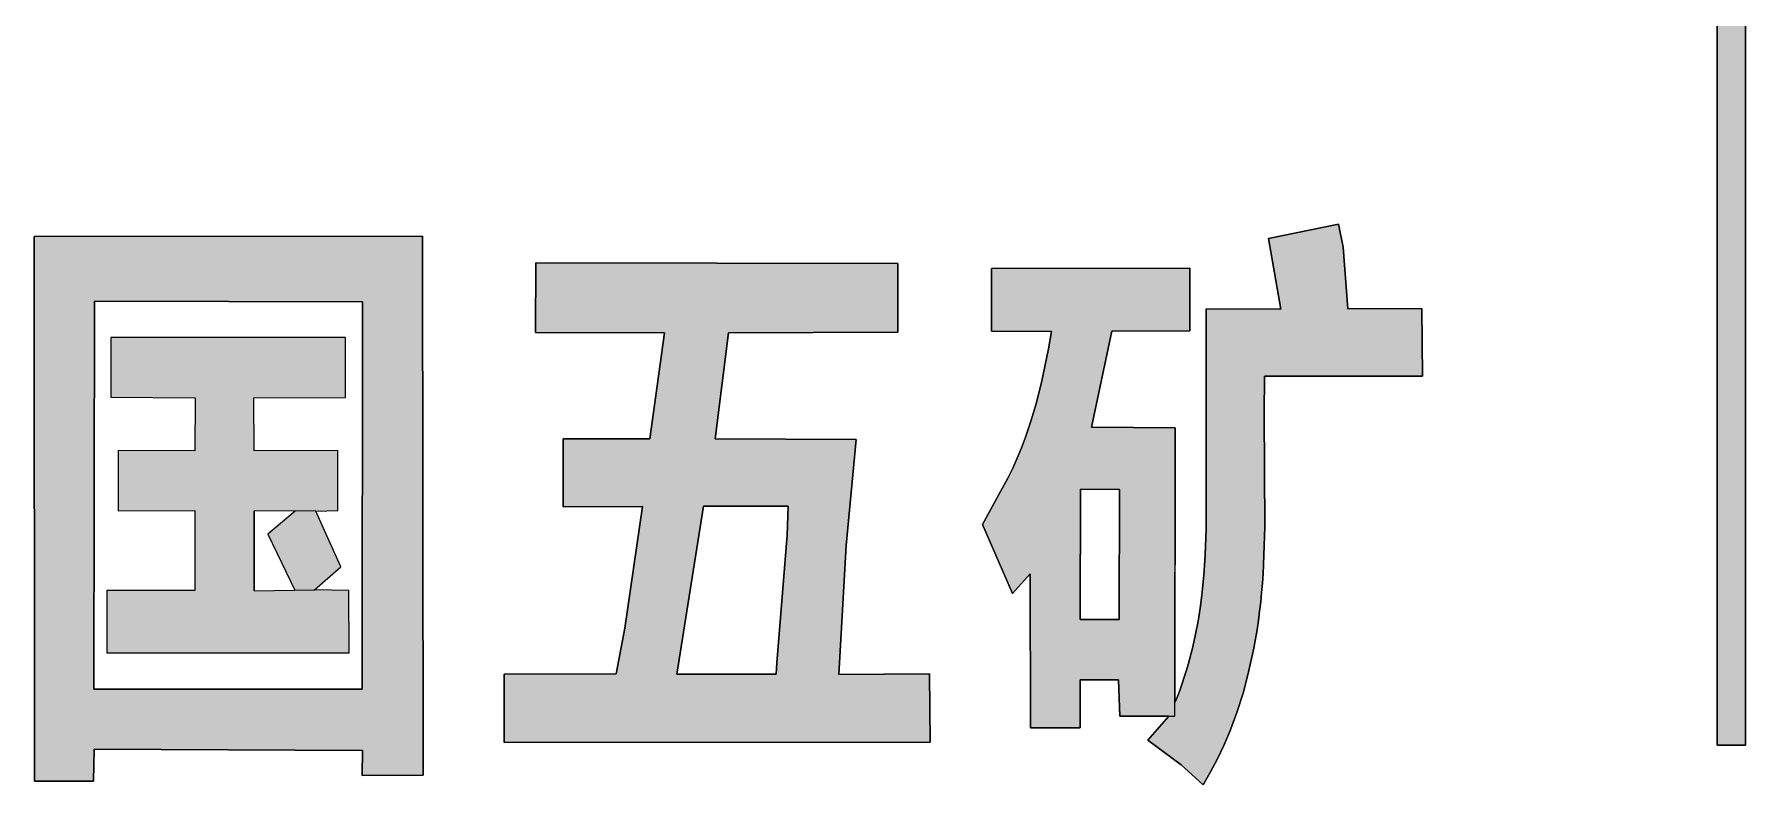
# Model space of a CAD drawing. Header units: millimetres. Extents: x 60 to 14975, y 125 to 10625.
# Drawn here: x 13866 to 14187.1, y 4800 to 4940.7 of the extents above; entities that cross this region are included whole.
import ezdxf

# ---------------------------------------------------------------- set-up
doc = ezdxf.new("R2010")
doc.units = ezdxf.units.MM
doc.linetypes.add('XKITLINE00', pattern=[0])
doc.layers.add('OtherObjectType', color=1, linetype='Continuous', lineweight=0)

# ---------------------------------------------------------------- blocks, each defined once
blk = doc.blocks.new('*A5')
at = {"layer": 'OtherObjectType'}
for points in [[(14187.03, 4807.39), (14181.73, 4807.4), (14181.69, 5140.33), (14187.08, 5140.33)], [(14062.22, 4831), (14069.56, 4830.95), (14069.57, 4855.34), (14082.78, 4896.83), (14082.81, 4885.08), (14068.15, 4885.03), (14064.32, 4867.04), (14080.03, 4866.89), (14079.99, 4812.85), (14069.67, 4812.86), (14069.43, 4819.69), (14062.24, 4819.64), (14062.23, 4810.68), (14052.91, 4810.7), (14052.85, 4839.56), (14049.53, 4835.85), (14043.88, 4848.81), (14047.64, 4855.64), (14048.63, 4857.47), (14049.55, 4859.34), (14050.41, 4861.25), (14051.21, 4863.19), (14051.96, 4865.16), (14052.98, 4868.17), (14053.9, 4871.24), (14054.96, 4875.4), (14056.27, 4881.74), (14056.82, 4884.94), (14045.6, 4885.03), (14045.57, 4896.79), (14082.78, 4896.83), (14126.3, 4889.28), (14112.41, 4889.2), (14111.53, 4900.78), (14110.66, 4905.08), (14097.56, 4902.42), (14099.85, 4889.16), (14085.87, 4889.19), (14085.87, 4850.48), (14085.85, 4848), (14085.68, 4843.02), (14085.43, 4839.29), (14085.05, 4835.57), (14084.72, 4833.11), (14084.33, 4830.66), (14083.88, 4828.23), (14083.35, 4825.83), (14082.74, 4823.45), (14082.41, 4822.28), (14082.06, 4821.11), (14081.69, 4819.95), (14081.3, 4818.8), (14080.88, 4817.66), (14080.45, 4816.53), (14079.99, 4815.41), (14079.99, 4812.85), (14078.85, 4812.85), (14074.89, 4808.33), (14081.14, 4803.73), (14085.28, 4800), (14086.68, 4802.39), (14087.98, 4804.85), (14089.18, 4807.38), (14090.28, 4809.98), (14091.61, 4813.53), (14092.77, 4817.17), (14093.76, 4820.88), (14094.79, 4825.59), (14095.11, 4827.33), (14095.4, 4829.06), (14095.65, 4830.8), (14095.88, 4832.54), (14096.08, 4834.29), (14096.25, 4836.04), (14096.39, 4837.79), (14096.52, 4839.55), (14096.62, 4841.3), (14096.76, 4844.82), (14096.85, 4848.35), (14096.73, 4869.56), (14096.8, 4876.61), (14126.41, 4876.61), (14126.3, 4889.28), (14082.78, 4896.83), (14069.57, 4855.34), (14062.28, 4855.42)], [(13877.19, 4817.94), (13927.51, 4817.92), (13927.57, 4890.52), (13865.99, 4902.76), (13938.85, 4902.84), (13938.96, 4801.8), (13927.49, 4801.74), (13927.58, 4806.41), (13877.21, 4806.64), (13877.14, 4800.69), (13866.01, 4800.7), (13865.99, 4902.76), (13927.57, 4890.52), (13877.3, 4890.68)], [(14007.27, 4846.78), (14007.42, 4852.24), (13991.52, 4852.2), (14020.22, 4864.71), (14018.31, 4844.82), (14016.91, 4820.66), (14033.96, 4820.8), (14034.07, 4807.97), (13954.16, 4807.95), (13954.18, 4820.73), (13975.16, 4820.77), (13976.79, 4829.37), (13980.13, 4852.18), (13965.24, 4852.13), (13965.2, 4864.83), (13981.47, 4864.82), (13984.23, 4884.72), (13960.03, 4884.76), (13960.07, 4897.86), (14027.99, 4897.69), (14028.01, 4884.82), (13996.24, 4884.71), (13993.74, 4864.82), (14020.22, 4864.71), (13991.52, 4852.2), (13986.57, 4820.7), (14005.2, 4820.7), (14005.32, 4822.88)], [(13896.17, 4872.51), (13880.35, 4872.65), (13880.37, 4883.82), (13924.37, 4883.87), (13924.4, 4872.58), (13907.22, 4872.53), (13907.28, 4862.58), (13922.92, 4862.64), (13922.96, 4851.39), (13918.8, 4851.3), (13907.24, 4851.34), (13907.26, 4836.38), (13918.6, 4836.51), (13925.03, 4836.42), (13925.05, 4824.71), (13879.59, 4824.75), (13879.62, 4836.42), (13896.14, 4836.43), (13896.12, 4851.39), (13881.73, 4851.37), (13881.76, 4862.63), (13896.12, 4862.59)], [(13914.85, 4836.47), (13909.79, 4846.99), (13914.95, 4851.31), (13918.8, 4851.3), (13923.51, 4840.85), (13918.6, 4836.51)]]:
    blk.add_hatch(color=7, dxfattribs=at).paths.add_polyline_path(points, flags=17)
at = {"layer": 'OtherObjectType', "color": 7, "linetype": 'XKITLINE00', "lineweight": 0}
for p, q in [((14181.69, 5140.33), (14181.73, 4807.4)), ((14181.73, 4807.4), (14181.69, 5140.33)), ((14187.03, 4807.39), (14187.08, 5140.33)), ((14187.08, 5140.33), (14187.03, 4807.39)), ((14097.56, 4902.42), (14110.66, 4905.08)), ((14110.66, 4905.08), (14097.56, 4902.42)), ((14110.66, 4905.08), (14111.53, 4900.78)), ((14111.53, 4900.78), (14110.66, 4905.08)), ((13938.85, 4902.84), (13865.99, 4902.76)), ((13865.99, 4902.76), (13938.85, 4902.84)), ((13865.99, 4902.76), (13866.01, 4800.7)), ((13866.01, 4800.7), (13865.99, 4902.76)), ((13938.96, 4801.8), (13938.85, 4902.84)), ((13938.85, 4902.84), (13938.96, 4801.8)), ((14099.85, 4889.16), (14097.56, 4902.42)), ((14097.56, 4902.42), (14099.85, 4889.16)), ((14111.53, 4900.78), (14112.41, 4889.2)), ((14112.41, 4889.2), (14111.53, 4900.78)), ((13960.07, 4897.86), (13960.03, 4884.76)), ((13960.03, 4884.76), (13960.07, 4897.86)), ((14027.99, 4897.69), (13960.07, 4897.86)), ((13960.07, 4897.86), (14027.99, 4897.69)), ((14028.01, 4884.82), (14027.99, 4897.69)), ((14027.99, 4897.69), (14028.01, 4884.82)), ((14045.57, 4896.79), (14082.78, 4896.83)), ((14082.78, 4896.83), (14045.57, 4896.79)), ((14045.6, 4885.03), (14045.57, 4896.79)), ((14045.57, 4896.79), (14045.6, 4885.03)), ((14082.78, 4896.83), (14082.81, 4885.08)), ((14082.81, 4885.08), (14082.78, 4896.83)), ((13877.19, 4817.94), (13877.3, 4890.68)), ((13877.3, 4890.68), (13877.19, 4817.94)), ((13877.3, 4890.68), (13927.57, 4890.52)), ((13927.57, 4890.52), (13877.3, 4890.68)), ((13927.57, 4890.52), (13927.51, 4817.92)), ((13927.51, 4817.92), (13927.57, 4890.52)), ((14085.87, 4850.48), (14085.87, 4889.19)), ((14085.87, 4889.19), (14099.85, 4889.16)), ((14099.85, 4889.16), (14085.87, 4889.19)), ((14085.87, 4889.19), (14085.87, 4850.48)), ((14112.41, 4889.2), (14126.3, 4889.28)), ((14126.3, 4889.28), (14112.41, 4889.2)), ((14126.3, 4889.28), (14126.41, 4876.61)), ((14126.41, 4876.61), (14126.3, 4889.28)), ((13880.37, 4883.82), (13880.35, 4872.65)), ((13924.37, 4883.87), (13880.37, 4883.82)), ((13924.4, 4872.58), (13924.37, 4883.87)), ((13960.03, 4884.76), (13984.23, 4884.72)), ((13984.23, 4884.72), (13960.03, 4884.76)), ((13984.23, 4884.72), (13981.47, 4864.82)), ((13981.47, 4864.82), (13984.23, 4884.72)), ((13993.74, 4864.82), (13996.24, 4884.71)), ((13996.24, 4884.71), (13993.74, 4864.82)), ((13996.24, 4884.71), (14028.01, 4884.82)), ((14028.01, 4884.82), (13996.24, 4884.71)), ((14056.82, 4884.94), (14045.6, 4885.03)), ((14045.6, 4885.03), (14056.82, 4884.94)), ((14056.27, 4881.74), (14056.82, 4884.94)), ((14056.82, 4884.94), (14056.27, 4881.74)), ((14068.15, 4885.03), (14064.32, 4867.04)), ((14064.32, 4867.04), (14068.15, 4885.03)), ((14082.81, 4885.08), (14068.15, 4885.03)), ((14068.15, 4885.03), (14082.81, 4885.08)), ((14054.96, 4875.4), (14056.27, 4881.74)), ((14056.27, 4881.74), (14054.96, 4875.4)), ((14053.9, 4871.24), (14054.96, 4875.4)), ((14054.96, 4875.4), (14053.9, 4871.24)), ((14096.8, 4876.61), (14096.73, 4869.56)), ((14096.73, 4869.56), (14096.8, 4876.61)), ((14126.41, 4876.61), (14096.8, 4876.61)), ((14096.8, 4876.61), (14126.41, 4876.61)), ((13880.35, 4872.65), (13896.17, 4872.51)), ((13896.17, 4872.51), (13896.12, 4862.59)), ((13907.22, 4872.53), (13924.4, 4872.58)), ((13907.28, 4862.58), (13907.22, 4872.53)), ((14052.98, 4868.17), (14053.9, 4871.24)), ((14053.9, 4871.24), (14052.98, 4868.17)), ((14051.96, 4865.16), (14052.98, 4868.17)), ((14052.98, 4868.17), (14051.96, 4865.16)), ((14096.73, 4869.56), (14096.85, 4848.35)), ((14096.85, 4848.35), (14096.73, 4869.56)), ((13981.47, 4864.82), (13965.2, 4864.83)), ((13965.2, 4864.83), (13965.24, 4852.13)), ((13965.24, 4852.13), (13965.2, 4864.83)), ((13965.2, 4864.83), (13981.47, 4864.82)), ((14020.22, 4864.71), (13993.74, 4864.82)), ((13993.74, 4864.82), (14020.22, 4864.71)), ((14018.31, 4844.82), (14020.22, 4864.71)), ((14020.22, 4864.71), (14018.31, 4844.82)), ((14051.21, 4863.19), (14051.96, 4865.16)), ((14051.96, 4865.16), (14051.21, 4863.19)), ((14064.32, 4867.04), (14080.03, 4866.89)), ((14080.03, 4866.89), (14064.32, 4867.04)), ((14079.99, 4812.85), (14080.03, 4866.89)), ((14080.03, 4866.89), (14079.99, 4815.41)), ((13881.76, 4862.63), (13881.73, 4851.37)), ((13896.12, 4862.59), (13881.76, 4862.63)), ((13922.92, 4862.64), (13907.28, 4862.58)), ((13922.96, 4851.39), (13922.92, 4862.64)), ((14050.41, 4861.25), (14051.21, 4863.19)), ((14051.21, 4863.19), (14050.41, 4861.25)), ((14048.63, 4857.47), (14049.55, 4859.34)), ((14049.55, 4859.34), (14048.63, 4857.47)), ((14049.55, 4859.34), (14050.41, 4861.25)), ((14050.41, 4861.25), (14049.55, 4859.34)), ((14043.88, 4848.81), (14047.64, 4855.64)), ((14047.64, 4855.64), (14043.88, 4848.81)), ((14047.64, 4855.64), (14048.63, 4857.47)), ((14048.63, 4857.47), (14047.64, 4855.64)), ((14062.22, 4831), (14062.28, 4855.42)), ((14062.28, 4855.42), (14062.22, 4831)), ((14062.28, 4855.42), (14069.57, 4855.34)), ((14069.57, 4855.34), (14062.28, 4855.42)), ((14069.57, 4855.34), (14069.56, 4830.95)), ((14069.56, 4830.95), (14069.57, 4855.34)), ((13965.24, 4852.13), (13980.13, 4852.18)), ((13980.13, 4852.18), (13965.24, 4852.13)), ((13980.13, 4852.18), (13976.79, 4829.37)), ((13976.79, 4829.37), (13980.13, 4852.18)), ((13986.57, 4820.7), (13991.52, 4852.2)), ((13991.52, 4852.2), (13986.57, 4820.7)), ((13991.52, 4852.2), (14007.42, 4852.24)), ((14007.42, 4852.24), (13991.52, 4852.2)), ((14007.42, 4852.24), (14007.27, 4846.78)), ((14007.27, 4846.78), (14007.42, 4852.24)), ((13881.73, 4851.37), (13896.12, 4851.39)), ((13896.12, 4851.39), (13896.14, 4836.43)), ((13907.26, 4836.38), (13907.24, 4851.34)), ((13918.8, 4851.3), (13907.24, 4851.34)), ((13907.24, 4851.34), (13907.26, 4836.38)), ((13914.95, 4851.31), (13909.79, 4846.99)), ((13918.8, 4851.3), (13922.96, 4851.39)), ((13923.51, 4840.85), (13918.8, 4851.3)), ((14049.53, 4835.85), (14043.88, 4848.81)), ((14043.88, 4848.81), (14049.53, 4835.85)), ((14085.85, 4848), (14085.87, 4850.48)), ((14085.87, 4850.48), (14085.85, 4848)), ((13909.79, 4846.99), (13914.85, 4836.47)), ((14007.27, 4846.78), (14005.32, 4822.88)), ((14005.32, 4822.88), (14007.27, 4846.78)), ((14085.68, 4843.02), (14085.85, 4848)), ((14085.85, 4848), (14085.68, 4843.02)), ((14096.85, 4848.35), (14096.76, 4844.82)), ((14096.76, 4844.82), (14096.85, 4848.35)), ((14016.91, 4820.66), (14018.31, 4844.82)), ((14018.31, 4844.82), (14016.91, 4820.66)), ((14085.43, 4839.29), (14085.68, 4843.02)), ((14085.68, 4843.02), (14085.43, 4839.29)), ((14096.76, 4844.82), (14096.62, 4841.3)), ((14096.62, 4841.3), (14096.76, 4844.82)), ((13918.6, 4836.51), (13923.51, 4840.85)), ((14052.85, 4839.56), (14049.53, 4835.85)), ((14049.53, 4835.85), (14052.85, 4839.56)), ((14052.91, 4810.7), (14052.85, 4839.56)), ((14052.85, 4839.56), (14052.91, 4810.7)), ((14085.05, 4835.57), (14085.43, 4839.29)), ((14085.43, 4839.29), (14085.05, 4835.57)), ((14096.52, 4839.55), (14096.39, 4837.79)), ((14096.39, 4837.79), (14096.52, 4839.55)), ((14096.62, 4841.3), (14096.52, 4839.55)), ((14096.52, 4839.55), (14096.62, 4841.3)), ((13879.62, 4836.42), (13879.59, 4824.75)), ((13896.14, 4836.43), (13879.62, 4836.42)), ((13907.26, 4836.38), (13918.6, 4836.51)), ((13925.03, 4836.42), (13918.6, 4836.51)), ((13925.05, 4824.71), (13925.03, 4836.42)), ((14096.25, 4836.04), (14096.08, 4834.29)), ((14096.08, 4834.29), (14096.25, 4836.04)), ((14096.39, 4837.79), (14096.25, 4836.04)), ((14096.25, 4836.04), (14096.39, 4837.79)), ((14084.33, 4830.66), (14084.72, 4833.11)), ((14084.72, 4833.11), (14084.33, 4830.66)), ((14084.72, 4833.11), (14085.05, 4835.57)), ((14085.05, 4835.57), (14084.72, 4833.11)), ((14095.88, 4832.54), (14095.65, 4830.8)), ((14095.65, 4830.8), (14095.88, 4832.54)), ((14096.08, 4834.29), (14095.88, 4832.54)), ((14095.88, 4832.54), (14096.08, 4834.29)), ((13976.79, 4829.37), (13975.16, 4820.77)), ((13975.16, 4820.77), (13976.79, 4829.37)), ((14069.56, 4830.95), (14062.22, 4831)), ((14062.22, 4831), (14069.56, 4830.95)), ((14083.88, 4828.23), (14084.33, 4830.66)), ((14084.33, 4830.66), (14083.88, 4828.23)), ((14095.65, 4830.8), (14095.4, 4829.06)), ((14095.4, 4829.06), (14095.65, 4830.8)), ((14083.35, 4825.83), (14083.88, 4828.23)), ((14083.88, 4828.23), (14083.35, 4825.83)), ((14095.11, 4827.33), (14094.79, 4825.59)), ((14094.79, 4825.59), (14095.11, 4827.33)), ((14095.4, 4829.06), (14095.11, 4827.33)), ((14095.11, 4827.33), (14095.4, 4829.06)), ((13879.59, 4824.75), (13925.05, 4824.71)), ((14005.32, 4822.88), (14005.2, 4820.7)), ((14005.2, 4820.7), (14005.32, 4822.88)), ((14082.41, 4822.28), (14082.74, 4823.45)), ((14082.74, 4823.45), (14082.41, 4822.28)), ((14082.74, 4823.45), (14083.35, 4825.83)), ((14083.35, 4825.83), (14082.74, 4823.45)), ((14094.79, 4825.59), (14093.76, 4820.88)), ((14093.76, 4820.88), (14094.79, 4825.59)), ((13954.18, 4820.73), (13954.16, 4807.95)), ((13954.16, 4807.95), (13954.18, 4820.73)), ((13975.16, 4820.77), (13954.18, 4820.73)), ((13954.18, 4820.73), (13975.16, 4820.77)), ((14005.2, 4820.7), (13986.57, 4820.7)), ((13986.57, 4820.7), (14005.2, 4820.7)), ((14033.96, 4820.8), (14016.91, 4820.66)), ((14016.91, 4820.66), (14033.96, 4820.8)), ((14034.07, 4807.97), (14033.96, 4820.8)), ((14033.96, 4820.8), (14034.07, 4807.97)), ((14062.24, 4819.64), (14062.23, 4810.68)), ((14062.23, 4810.68), (14062.24, 4819.64)), ((14069.43, 4819.69), (14062.24, 4819.64)), ((14062.24, 4819.64), (14069.43, 4819.69)), ((14069.67, 4812.86), (14069.43, 4819.69)), ((14069.43, 4819.69), (14069.67, 4812.86)), ((14081.3, 4818.8), (14081.69, 4819.95)), ((14081.69, 4819.95), (14081.3, 4818.8)), ((14081.69, 4819.95), (14082.06, 4821.11)), ((14082.06, 4821.11), (14081.69, 4819.95)), ((14082.06, 4821.11), (14082.41, 4822.28)), ((14082.41, 4822.28), (14082.06, 4821.11)), ((14093.76, 4820.88), (14092.77, 4817.17)), ((14092.77, 4817.17), (14093.76, 4820.88)), ((13927.51, 4817.92), (13877.19, 4817.94)), ((13877.19, 4817.94), (13927.51, 4817.92)), ((14079.99, 4815.41), (14080.45, 4816.53)), ((14080.45, 4816.53), (14079.99, 4815.41)), ((14080.45, 4816.53), (14080.88, 4817.66)), ((14080.88, 4817.66), (14080.45, 4816.53)), ((14080.88, 4817.66), (14081.3, 4818.8)), ((14081.3, 4818.8), (14080.88, 4817.66)), ((14092.77, 4817.17), (14091.61, 4813.53)), ((14091.61, 4813.53), (14092.77, 4817.17)), ((14091.61, 4813.53), (14090.28, 4809.98)), ((14090.28, 4809.98), (14091.61, 4813.53)), ((14062.23, 4810.68), (14052.91, 4810.7)), ((14052.91, 4810.7), (14062.23, 4810.68)), ((14078.85, 4812.85), (14069.67, 4812.86)), ((14069.67, 4812.86), (14079.99, 4812.85)), ((14074.89, 4808.33), (14078.85, 4812.85)), ((14078.85, 4812.85), (14074.89, 4808.33)), ((14090.28, 4809.98), (14089.18, 4807.38)), ((14089.18, 4807.38), (14090.28, 4809.98)), ((13954.16, 4807.95), (14034.07, 4807.97)), ((14034.07, 4807.97), (13954.16, 4807.95)), ((14081.14, 4803.73), (14074.89, 4808.33)), ((14074.89, 4808.33), (14081.14, 4803.73)), ((14089.18, 4807.38), (14087.98, 4804.85)), ((14087.98, 4804.85), (14089.18, 4807.38)), ((14181.73, 4807.4), (14187.03, 4807.39)), ((14187.03, 4807.39), (14181.73, 4807.4)), ((13877.14, 4800.69), (13877.21, 4806.64)), ((13877.21, 4806.64), (13877.14, 4800.69)), ((13877.21, 4806.64), (13927.58, 4806.41)), ((13927.58, 4806.41), (13877.21, 4806.64)), ((13927.58, 4806.41), (13927.49, 4801.74)), ((13927.49, 4801.74), (13927.58, 4806.41)), ((14085.28, 4800), (14081.14, 4803.73)), ((14081.14, 4803.73), (14085.28, 4800)), ((14087.98, 4804.85), (14086.68, 4802.39)), ((14086.68, 4802.39), (14087.98, 4804.85)), ((13866.01, 4800.7), (13877.14, 4800.69)), ((13877.14, 4800.69), (13866.01, 4800.7)), ((13927.49, 4801.74), (13938.96, 4801.8)), ((13938.96, 4801.8), (13927.49, 4801.74)), ((14086.68, 4802.39), (14085.28, 4800)), ((14085.28, 4800), (14086.68, 4802.39))]:
    blk.add_line(p, q, dxfattribs=at)

msp = doc.modelspace()

# ---------------------------------------------------------------- block references
at = {"lineweight": 0}
msp.add_blockref('*A5', (0, 0), dxfattribs=at)

doc.saveas('drawing.dxf')
